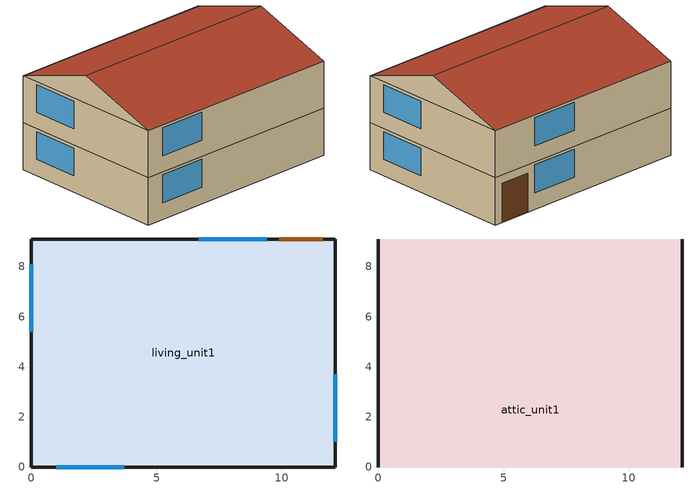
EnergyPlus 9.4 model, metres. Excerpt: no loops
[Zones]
living_unit1
 floor adiabatic (Interior Floor): 0,0 0,9.1 12.13,9.1 12.13,0 z2.59
 floor ground (Interior Floor): 0,0 0,9.1 12.13,9.1 12.13,0 z0
 wall outside (Exterior Wall): 0,0 12.13,0 12.13,9.1 0,9.1 0,0 z0:2.59; 0,0 12.13,0 12.13,9.1 0,9.1 0,0 z2.59:5.18
 window (Exterior Window): 1,0 3.71,0 / 9.39,9.1 6.68,9.1 / 12.13,1 12.13,3.71 / 0,8.1 0,5.39 z0.92:2.44; 1,0 3.71,0 / 9.39,9.1 6.68,9.1 / 12.13,1 12.13,3.71 / 0,8.1 0,5.39 z3.51:5.03
 door (Exterior Door): 11.63,9.1 9.89,9.1 z0:2.14
 ceiling to attic_unit1 (Interior Ceiling): 0,0 12.13,0 12.13,9.1 0,9.1 z5.18
attic_unit1
 wall outside (Gable_end): 12.13,0,5.18 12.13,9.1,5.18 12.13,4.55,6.7; 0,9.1,5.18 0,0,5.18 0,4.55,6.7
 roof outside (Exterior Roof): 0,0,5.18 12.13,0,5.18 12.13,4.55,6.7 0,4.55,6.7; 12.13,9.1,5.18 0,9.1,5.18 0,4.55,6.7 12.13,4.55,6.7
[Building]
SF+CZ1AT+USA_HI_Honolulu.Intl.AP.911820+elecres+slab+IECC_2018: North Axis {deg}=0; Terrain=Suburbs; Loads Convergence Tolerance Value {W}=0.04; Temperature Convergence Tolerance Value {deltaC}=0.4; Solar Distribution=FullExterior; Maximum Number of Warmup Days=25; Minimum Number of Warmup Days=6
[Site:Location]
Honolulu Intl Arpt_HI_USA Design_Conditions: Latitude {deg}=21.32; Longitude {deg}=-157.93; Time Zone {hr}=-10; Elevation {m}=2
[SizingPeriod:DesignDay] Day of Month=21; Dry-Bulb Temperature Range Modifier Type=DefaultMultipliers; Humidity Condition Type=Wetbulb; Barometric Pressure {Pa}=101301; Rain Indicator=No; Snow Indicator=No; Daylight Saving Time Indicator=No
Name | Month | Day Type | Maximum Dry-Bulb Temperature {C} | Daily Dry-Bulb Temperature Range {deltaC} | Wetbulb or DewPoint at Maximum Dry-Bulb {C} | Wind Speed {m/s} | Wind Direction {deg} | Solar Model Indicator | Sky Clearness | ASHRAE Clear Sky Optical Depth for Beam Irradiance (taub) | ASHRAE Clear Sky Optical Depth for Diffuse Irradiance (taud)
Honolulu Intl Arpt Ann Htg 99.6% Condns DB | 2 | WinterDesignDay | 16.2 | 0 | 16.2 | 1.9 | 320 | ASHRAEClearSky | 0
Honolulu Intl Arpt Ann Clg .4% Condns DB=>MWB | 8 | SummerDesignDay | 32.2 | 7.1 | 23.3 | 6.7 | 60 | ASHRAETau |  | 0.382 | 2.521
[Site:WaterMainsTemperature]
Calculation Method=Correlation; Annual Average Outdoor Air Temperature {C}=24.9167; Maximum Difference In Monthly Average Outdoor Air Temperatures {deltaC}=4.6
[Material]
Name | Roughness | Thickness {m} | Conductivity {W/m-K} | Density {kg/m3} | Specific Heat {J/kg-K} | Solar Absorptance | Thermal Absorptance | Visible Absorptance
sheathing_consol_layer | Rough | 0.0127 | 0.0940184 | 685.008 | 1172.332
ceil_consol_layer | Rough | 0.284817 | 0.0617176 | 41.9286 | 776.251
wall_consol_layer | Rough | 0.0889 | 0.0579573 | 120.801 | 1036.26
Asphalt_shingle | MediumRough | 0.00633985 | 0.08186 | 1121.29 | 1255.2 | 0.75
cement_stucco | MediumSmooth | 0.01905 | 0.721 | 1865.58 | 878.64
syn_stucco | MediumSmooth | 0.003048 | 8.65E-02 | 400 | 878.64
Drywall_1/2in | MediumSmooth | 0.0127 | 0.16009 | 800.923 | 1087.84
OSB_5/8in | MediumSmooth | 0.015875 | 0.1163 | 544.627 | 1213.36
OSB_7/16in | MediumSmooth | 0.0111125 | 0.1163 | 544.627 | 1213.36
Plywood_3/4in | Rough | 0.01905 | 0.115458 | 544.68 | 674.54 | 0.7 | 0.9 | 0.7
Carpet_n_pad | MediumSmooth | 0.0254001 | 0.0601314 | 32.0369 | 836.8 | 0.7 | 0.9 | 0.7
OSB_1/2in | MediumSmooth | 0.0127 | 0.1163 | 544.627 | 1213.36 | 0.7 | 0.9 | 0.7
door_const | Smooth | 0.0253617 | 0.0720096 | 512.64 | 767.58
Std Wood 6inch | MediumSmooth | 0.15 | 0.12 | 540 | 1210 | 0.7 | 0.9 | 0.7
[Material:NoMass]
Bldg_paper_felt: Roughness=Smooth; Thermal Resistance {m2-K/W}=0.0105666
[Material:AirGap]
Air_4_in_vert: Thermal Resistance {m2-K/W}=0.158499
[WindowMaterial:SimpleGlazingSystem]
Glass: U-Factor {W/m2-K}=2.8393; Solar Heat Gain Coefficient=0.216875; Visible Transmittance=0.88
[WindowMaterial:Blind]
int_blind: Slat Orientation=Horizontal; Slat Width {m}=0.025; Slat Separation {m}=0.01875; Slat Thickness {m}=0.001; Slat Angle {deg}=45; Slat Conductivity {W/m-K}=221; Slat Beam Solar Transmittance=0; Front Side Slat Beam Solar Reflectance=0.5; Back Side Slat Beam Solar Reflectance=0.5; Slat Diffuse Solar Transmittance=0; Front Side Slat Diffuse Solar Reflectance=0.5; Back Side Slat Diffuse Solar Reflectance=0.5; Slat Beam Visible Transmittance=0; Front Side Slat Beam Visible Reflectance=0.5; Back Side Slat Beam Visible Reflectance=0.5; Slat Diffuse Visible Transmittance=0; Front Side Slat Diffuse Visible Reflectance=0.5; Back Side Slat Diffuse Visible Reflectance=0.5; Slat Infrared Hemispherical Transmittance=0; Front Side Slat Infrared Hemispherical Emissivity=0.9; Back Side Slat Infrared Hemispherical Emissivity=0.9; Blind to Glass Distance {m}=0.05; Blind Top Opening Multiplier=0.5; Blind Bottom Opening Multiplier=0.5; Blind Left Side Opening Multiplier=0.5; Blind Right Side Opening Multiplier=0.5
[Construction]
Exterior Wall: syn_stucco, sheathing_consol_layer, OSB_7/16in, wall_consol_layer, Drywall_1/2in
InteriorFurnishings: Std Wood 6inch
Interior Floor: Plywood_3/4in, Carpet_n_pad
Interior Ceiling: ceil_consol_layer, Drywall_1/2in
Exterior Roof: Asphalt_shingle, OSB_1/2in
Exterior Window: Glass
Exterior Door: door_const
Gable_end: cement_stucco, Bldg_paper_felt, OSB_5/8in, Air_4_in_vert, Drywall_1/2in
window_w_blinds: Glass, int_blind
[Zone] Multiplier=1
living_unit1; attic_unit1
[WindowShadingControl]
Shades-living_unit1: Zone=living_unit1; Shading Type=InteriorBlind; Construction with Shading=window_w_blinds; Shading Control Type=OnIfScheduleAllows; Schedule=shading_2012iecc; Shading Control Is Scheduled=Yes; Glare Control Is Active=No; Multiple Surface Control Type=Sequential; Fenestration Surface 1=Window_ldf_1.unit1; Fenestration Surface 2=Window_ldb_1.unit1; Fenestration Surface 3=Window_sdr_1.unit1; Fenestration Surface 4=Window_sdl_1.unit1; Fenestration Surface 5=Window_ldf_2.unit1; Fenestration Surface 6=Window_ldb_2.unit1; Fenestration Surface 7=Window_sdr_2.unit1; Fenestration Surface 8=Window_sdl_2.unit1
[InternalMass]
Internalmass_unit1: Construction=InteriorFurnishings; Zone or ZoneList=living_unit1; Surface Area {m2}=9.89591
[Shading:Overhang] Height above Window or Door {m}=0; Tilt Angle from Window/Door {deg}=90; Left extension from Window/Door Width {m}=0; Right extension from Window/Door Width {m}=0; Depth {m}=0.0152439
Name | Window or Door
Overhang_sdr_1.unit1 | Window_sdr_1.unit1
Overhang_sdr_2.unit1 | Window_sdr_2.unit1
[GroundHeatTransfer:Control]
gtp_control: Run Basement Preprocessor=no; Run Slab Preprocessor=yes
[GroundHeatTransfer:Slab:Materials]
NMAT: Number of materials=2; ALBEDO: Surface Albedo: No Snow=0.16; ALBEDO: Surface Albedo: Snow=0.4; EPSLW: Surface Emissivity: No Snow=0.9; EPSLW: Surface Emissivity: Snow=0.9; Z0: Surface Roughness: No Snow {cm}=0.75; Z0: Surface Roughness: Snow {cm}=0.05; HIN: Indoor HConv: Downward Flow {W/m2-K}=6; HIN: Indoor HConv: Upward {W/m2-K}=9
[GroundHeatTransfer:Slab:MatlProps]
RHO: Slab Material density {kg/m3}=2300; RHO: Soil Density {kg/m3}=1200; CP: Slab CP {J/kg-K}=650; CP: Soil CP {J/kg-K}=1200; TCON: Slab k {W/m-K}=0.9; TCON: Soil k {W/m-K}=1
[GroundHeatTransfer:Slab:BoundConds]
EVTR: Is surface evapotranspiration modeled=FALSE; FIXBC: is the lower boundary at a fixed temperature=TRUE; TDEEPin {C}=10; USRHflag: Is the ground surface h specified by the user?=FALSE
[GroundHeatTransfer:Slab:BldgProps]
IYRS: Number of years to iterate=10; Shape: Slab shape=0; HBLDG: Building height {m}=4; TIN1: January Indoor Average Temperature Setpoint {C}=22.22; TIN2: February Indoor Average Temperature Setpoint {C}=22.22; TIN3: March Indoor Average Temperature Setpoint {C}=22.22; TIN4: April Indoor Average Temperature Setpoint {C}=22.22; TIN5: May Indoor Average Temperature Setpoint {C}=22.22; TIN6: June Indoor Average Temperature Setpoint {C}=23.88; TIN7: July Indoor Average Temperature Setpoint {C}=23.88; TIN8: August Indoor Average Temperature Setpoint {C}=23.88; TIN9: September Indoor Average Temperature Setpoint {C}=23.88; TIN10: October Indoor Average Temperature Setpoint {C}=22.22; TIN11: November Indoor Average Temperature Setpoint {C}=22.22; TIN12: December Indoor Average Temperature Setpoint {C}=22.22; TINAmp: Daily Indoor sine wave variation amplitude {deltaC}=0; ConvTol: Convergence Tolerance=0.1
[GroundHeatTransfer:Slab:Insulation]
RINS: R value of under slab insulation {m2-K/W}=0; DINS: Width of strip of under slab insulation {m}=0; RVINS: R value of vertical insulation {m2-K/W}=0; ZVINS: Depth of vertical insulation {m}=1.5; IVINS: Flag: Is there vertical insulation=0
[GroundHeatTransfer:Slab:EquivalentSlab]
APRatio: The area to perimeter ratio for this slab {m}=2.59948; SLABDEPTH: Thickness of slab on grade {m}=0.1; CLEARANCE: Distance from edge of slab to domain edge {m}=15; ZCLEARANCE: Distance from bottom of slab to domain bottom {m}=15
[GroundHeatTransfer:Basement:SimParameters]
F: Multiplier for the ADI solution=0.1; IYRS: Maximum number of yearly iterations:=15
[GroundHeatTransfer:Basement:MatlProps]
NMAT: Number of materials in this domain=6; Density for Foundation Wall {kg/m3}=2243; density for Floor Slab {kg/m3}=2243; density for Ceiling {kg/m3}=311; density for Soil {kg/m3}=1500; density for Gravel {kg/m3}=2000; density for Wood {kg/m3}=449; Specific heat for foundation wall {J/kg-K}=880; Specific heat for floor slab {J/kg-K}=880; Specific heat for ceiling {J/kg-K}=1530; Specific heat for soil {J/kg-K}=840; Specific heat for gravel {J/kg-K}=720; Specific heat for wood {J/kg-K}=1530; Thermal conductivity for foundation wall {W/m-K}=1.4; Thermal conductivity for floor slab {W/m-K}=1.4; Thermal conductivity for ceiling {W/m-K}=0.09; thermal conductivity for soil {W/m-K}=1.1; thermal conductivity for gravel {W/m-K}=1.9; thermal conductivity for wood {W/m-K}=0.12
[GroundHeatTransfer:Basement:Insulation]
REXT: R Value of any exterior insulation {m2-K/W}=1.761e-05; INSFULL: Flag: Is the wall fully insulated?=True
[GroundHeatTransfer:Basement:SurfaceProps]
ALBEDO: Surface albedo for No snow conditions=0.16; ALBEDO: Surface albedo for snow conditions=0.4; EPSLN: Surface emissivity No Snow=0.94; EPSLN: Surface emissivity with Snow=0.86; VEGHT: Surface roughness No snow conditions {cm}=6; VEGHT: Surface roughness Snow conditions {cm}=0.25; PET: Flag, Potential evapotranspiration on?=False
[GroundHeatTransfer:Basement:BldgData]
DWALL: Wall thickness {m}=0.2; DSLAB: Floor slab thickness {m}=0.243828; DGRAVXY: Width of gravel pit beside basement wall {m}=0.3; DGRAVZN: Gravel depth extending above the floor slab {m}=0.2; DGRAVZP: Gravel depth below the floor slab {m}=0.1
[GroundHeatTransfer:Basement:Interior]
COND: Flag: Is the basement conditioned?=True; HIN: Downward convection only heat transfer coefficient {W/m2-K}=0.92; HIN: Upward convection only heat transfer coefficient {W/m2-K}=4.04; HIN: Horizontal convection only heat transfer coefficient {W/m2-K}=3.08; HIN: Downward combined (convection and radiation) heat transfer coefficient {W/m2-K}=6.13; HIN: Upward combined (convection and radiation) heat transfer coefficient {W/m2-K}=9.26; HIN: Horizontal combined (convection and radiation) heat transfer coefficient {W/m2-K}=8.29
[GroundHeatTransfer:Basement:ComBldg]
January average temperature {C}=21; February average temperature {C}=21; March average temperature {C}=21; April average temperature {C}=21; May average temperature {C}=24; June average temperature {C}=24; July average temperature {C}=24; August average temperature {C}=24; September average temperature {C}=24; October average temperature {C}=24; November average temperature {C}=21; December average temperature {C}=21; Daily variation sine wave amplitude {deltaC}=21
[GroundHeatTransfer:Basement:EquivSlab]
APRatio: The area to perimeter ratio for this slab {m}=2.59948; EquivSizing: Flag=True
[GroundHeatTransfer:Basement:EquivAutoGrid]
CLEARANCE: Distance from outside of wall to edge of 3-D ground domain {m}=15; SlabDepth: Thickness of the floor slab {m}=0.1; BaseDepth: Depth of the basement wall below grade {m}=1.21914
[People]
people_unit1: Zone or ZoneList=living_unit1; Number of People Schedule=Occupancy; Number of People Calculation Method=People; Number of People=3; Fraction Radiant=0; Sensible Heat Fraction=autocalculate; Activity Level Schedule=activity_sch; Enable ASHRAE 55 Comfort Warnings=No; Mean Radiant Temperature Calculation Type=ZoneAveraged
[Lights] Zone or ZoneList=living_unit1; Schedule=InteriorLightingHE; Design Level Calculation Method=Watts/Area; Return Air Fraction=0; Fraction Radiant=0.6; Fraction Visible=0.2; Fraction Replaceable=0
Name | Watts per Zone Floor Area {W/m2}
Living Hardwired Lighting1 | 1.15189
Living Plug-in Lighting1 | 0.478468
[ElectricEquipment] Zone or ZoneList=living_unit1
Name | Schedule | Design Level Calculation Method | Design Level {W} | Fraction Latent | Fraction Radiant | Fraction Lost | Watts per Zone Floor Area {W/m2}
dishwasher1 | DishWasher | EquipmentLevel | 65.6988 | 0.15 | 0.6 | 0.25
refrigerator1 | Refrigerator | EquipmentLevel | 91.0576 | 0 | 1 | 0
clotheswasher1 | ClothesWasher | EquipmentLevel | 28.4784 | 0 | 0.8 | 0.2
electric_dryer1 | ClothesDryer | EquipmentLevel | 213.065 | 0.05 | 0.15 | 0.8
electric_range1 | CookingRange | EquipmentLevel | 248.154 | 0.3 | 0.4 | 0.3
television1 | InteriorLighting | EquipmentLevel | 0 | 0 | 1 | 0
electric_mels1 | MiscPlugLoad | EquipmentLevel | 567.464 | 0.06 | 0.69 | 0.25
IECC_Adj1 | MiscPlugLoad | Watts/Area |  | 0.062439 | 0.411909 | 0.251045 | 1.54357
[ZoneInfiltration:EffectiveLeakageArea] Schedule=always_avail; Stack Coefficient=0.00029; Wind Coefficient=0.000231
Name | Zone | Effective Air Leakage Area {cm2}
Living_ShermanGrimsrud_unit1 | living_unit1 | 595.671
AtticVent_unit1 | attic_unit1 | 370
[ZoneVentilation:DesignFlowRate]
Ventilation_unit1: Zone or ZoneList=living_unit1; Schedule=always_avail; Design Flow Rate Calculation Method=Flow/Zone; Design Flow Rate {m3/s}=0.0283168; Ventilation Type=Exhaust; Fan Pressure Rise {Pa}=0; Fan Total Efficiency=1; Constant Term Coefficient=1; Temperature Term Coefficient=0; Velocity Term Coefficient=0; Velocity Squared Term Coefficient=0; Minimum Indoor Temperature {C}=-100; Maximum Indoor Temperature {C}=100; Delta Temperature {deltaC}=-100; Minimum Outdoor Temperature {C}=-100; Maximum Outdoor Temperature {C}=100; Maximum Wind Speed {m/s}=40
[Exterior:Lights]
Name | Schedule | Design Level {W}
Exterior-Lights_unit1 | ExteriorLighting | 47.3411
Garage-Lights_unit1 | InteriorLightingHE | 7.84187
[AvailabilityManager:Scheduled]
System availability: Schedule=always_avail
[PythonPlugin:SearchPaths]
SF+elecres+slab+IECC_2018: Add Current Working Directory to Search Path=Yes; Add Input File Directory to Search Path=Yes; Search Path 1=G:\Shared drives\_Research Repository - Mostafa Ebrahimi Meimand\Working Papers\Conferences\CRC 2022\Simulation
[PythonPlugin:Instance] Run During Warmup Days=Yes; Python Module=SF+elecres+slab+IECC_2018
Name | Plugin Class
Heating Setpoint Override | HeatingSetPoint
Cooling Setpoint Override | CoolingSetPoint
[PythonPlugin:Variables]
MyGlobals: Variable Name 1=Variable; Variable Name 2=PythonPlugin:OutputVariable; Variable Name 3=Averaged Building Temperature; Variable Name 4=Variable; Variable Name 5=Averaged; Variable Name 6=ZoneTimestep; Variable Name 7=C
[Schedule:Day:Hourly]
OccupancyDay: 1, 0.89693, 1, 0.89693, 1, 0.89693, 1, 0.8831, 0.40861, 0.24189, 0.24189, 0.24189, 0.24189, 0.24189, 0.24189, 0.24189, 0.29498, 0.5531, 0.89693, 0.89693, 0.89693, 1, 0.89693, 1
LightingDay: 0.0625, 0.0625, 0.0625, 0.0625, 0.1875, 0.390625, 0.4375, 0.390625, 0.171875, 0.117188, 0.117188, 0.117188, 0.117188, 0.117188, 0.117188, 0.203125, 0.4375, 0.609375, 0.820312, 0.984375, 1, 0.6875, 0.382812, 0.15625
ExteriorLightingDay: 1, 1, 1, 1, 1, 1, 0, 0, 0, 0, 0, 0, 0, 0, 0, 0, 0, 0, 1, 1, 1, 1, 1, 1
LightingDay_EELighting: 0.06875, 0.06875, 0.06875, 0.06875, 0.20625, 0.429688, 0.48125, 0.429688, 0.189062, 0.128906, 0.128906, 0.128906, 0.128906, 0.128906, 0.128906, 0.223438, 0.48125, 0.670312, 0.902344, 1, 1, 0.75625, 0.421094, 0.171875
RefrigeratorDay: 0.8, 0.782696, 0.765594, 0.742857, 0.731388, 0.731388, 0.75996, 0.8, 0.817103, 0.828571, 0.8, 0.8, 0.839839, 0.839839, 0.828571, 0.839839, 0.885714, 0.971429, 1, 0.971429, 0.942857, 0.925553, 0.885714, 0.828571
MiscPlugLoadDay: 0.60749, 0.559339, 0.552853, 0.545071, 0.524481, 0.585279, 0.676232, 0.718547, 0.60749, 0.517023, 0.529183, 0.529345, 0.520428, 0.538424, 0.568742, 0.600357, 0.710117, 0.862678, 0.936608, 0.966764, 1, 0.976654, 0.845169, 0.734436
CookingRangeDay: 0.0471585, 0.0471585, 0.0235459, 0.0235459, 0.0471585, 0.0707044, 0.165088, 0.283018, 0.306564, 0.320771, 0.283018, 0.330176, 0.377335, 0.306564, 0.292423, 0.377335, 0.613194, 1, 0.778348, 0.400947, 0.235859, 0.165088, 0.103722, 0.0707044
DishwasherWeekday: 0.115858, 0.0514759, 0.0385692, 0.0257379, 0.0257379, 0.0772138, 0.154503, 0.231792, 0.437922, 0.489398, 0.425016, 0.360633, 0.309082, 0.347726, 0.283344, 0.270437, 0.283344, 0.373464, 0.656883, 0.8372, 0.682621, 0.502305, 0.33482, 0.231792
DishwasherWeekend: 0.124134, 0.0551527, 0.0413241, 0.0275764, 0.0275764, 0.0827291, 0.165539, 0.248349, 0.469202, 0.524355, 0.455374, 0.386393, 0.331159, 0.372564, 0.303583, 0.289754, 0.303583, 0.40014, 0.703804, 0.897, 0.73138, 0.538184, 0.358735, 0.248349
DishwasherVacation; ClothesWasherVacation; ClothesDryerVacation: 0, 0, 0, 0, 0, 0, 0, 0, 0, 0, 0, 0, 0, 0, 0, 0, 0, 0, 0, 0, 0, 0, 0, 0
ClothesWasherWeekday: 0.0796475, 0.0637009, 0.0318078, 0.0318078, 0.0637009, 0.095594, 0.191188, 0.414354, 0.621574, 0.7332, 0.717253, 0.637521, 0.573735, 0.510034, 0.446247, 0.414354, 0.430301, 0.414354, 0.414354, 0.414354, 0.414354, 0.398408, 0.270921, 0.143434
ClothesWasherWeekend: 0.097441, 0.077932, 0.0389138, 0.0389138, 0.077932, 0.11695, 0.2339, 0.506923, 0.760436, 0.897, 0.877491, 0.779946, 0.701909, 0.623977, 0.545941, 0.506923, 0.526432, 0.506923, 0.506923, 0.506923, 0.506923, 0.487414, 0.331446, 0.175477
ClothesDryerWeekday: 0.0996819, 0.0598091, 0.0398727, 0.0199364, 0.0398727, 0.0598091, 0.159491, 0.318982, 0.486427, 0.685791, 0.785473, 0.817391, 0.7456, 0.677837, 0.610073, 0.578155, 0.558218, 0.546236, 0.518346, 0.510391, 0.5263, 0.546236, 0.4386, 0.239236
ClothesDryerWeekend: 0.121951, 0.0731707, 0.0487805, 0.0243902, 0.0487805, 0.0731707, 0.195122, 0.390244, 0.595097, 0.839, 0.960951, 1, 0.91217, 0.829268, 0.746366, 0.707317, 0.682927, 0.668268, 0.634146, 0.624415, 0.643878, 0.668268, 0.536585, 0.292683
[Schedule:Week:Compact]
RefrigeratorWeek: For: AllDays, RefrigeratorDay
MiscPlugLoadWeek: For: AllDays, MiscPlugLoadDay
CookingRangeWeek: For: AllDays, CookingRangeDay
DishwasherWeek: For: Weekdays, DishwasherWeekday, For: CustomDay1, DishwasherVacation, For: AllOtherDays, DishwasherWeekend
ClothesWasherWeek: For: Weekdays, ClothesWasherWeekday, For: CustomDay1, ClothesWasherVacation, For: AllOtherDays, ClothesWasherWeekend
ClothesDryerWeek: For: Weekdays, ClothesDryerWeekday, For: CustomDay1, ClothesDryerVacation, For: AllOtherDays, ClothesDryerWeekend
OccupancyWeek: AllDays, OccupancyDay
LightingProfileWeek: For: AllDays, LightingDay
LightingProfileWeek_EELighting: For: AllDays, LightingDay_EELighting
ExteriorLightingProfileWeek: For: AllDays, ExteriorLightingDay
[Schedule:Year]
Occupancy: OccupancyWeek, 1, 1, 12, 31
InteriorLighting: LightingProfileWeek, 1, 1, 12, 31
InteriorLightingHE: LightingProfileWeek_EELighting, 1, 1, 12, 31
ExteriorLighting: ExteriorLightingProfileWeek, 1, 1, 12, 31
Refrigerator: RefrigeratorWeek, 1, 1, 12, 31
MiscPlugLoad: MiscPlugLoadWeek, 1, 1, 12, 31
CookingRange: CookingRangeWeek, 1, 1, 12, 31
Dishwasher: DishwasherWeek, 1, 1, 12, 31
ClothesWasher: ClothesWasherWeek, 1, 1, 12, 31
ClothesDryer: ClothesDryerWeek, 1, 1, 12, 31
[Schedule:Compact]
activity_sch: Through: 12/31, For: AllDays, Until: 24:00, 117.28
shading_2012iecc: Through: 12/31, For: AllDays, Until 24:00, 0
always_avail: Through: 12/31, For: AllDays, Until: 24:00, 1
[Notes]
$Id: eplus.res.template,v 1.15 2019/02/07 17:10:57 d3a061 Exp d3a061 $
$Log: eplus.res.template,v $
Added defaults for duct R-values.  Added a code default (taken from
consolidated.materials.template) and a moisture_regime default (from
the same place).
Added default settings for wwr.  Fixed problem that was using the
'system' parm where it should have used 'hvac_type'; also added
missing setting of hvac_type to 'heatpump' where appropriate.
Fixed bug in how r_crawlwall and r_bsmtwall were being defaulted.
Beefed up screening of tropical_designation as applied to singe-family
homes (was accidentally including singlewide manufactured homes in
the check).
Added the $TEMPLATE_PATH variable to simplify the process() calls.
Fairly extensive cleanup and refactoring to make make the template work with
the "canonical" index variables and other such things, including making
cfm25 a valid input that is coordinated with leakage_ratio.
Changed hard-coded shower_gpm, sink_gpm, and bath_gpm variables to changeable
parameters with defaults.
Fixed big that was setting $humidity_designation and/or $tropical_designation to
undef instead of ''.  Added the $ach25 parameter as a better alternative to the
$leakage_ratio that had been used in the past (the latter, if given, still has
precedence over the former).  Added calls to generate a globals_report.  And af
few cleanups of code.
Added kludges to allow more consistent parm column names for climate zones, moisture
regimes, and humidity/tropical designations.  Put in a check to bomb if the user
specifies any specific LED components to the lighting (needs to be enhanced to properly
accommodate LEDs, but...later).  Fixed default value of $ua.
Added/clarified comments on the $max_supply calcs.
Fixed a bunch of typos that were introduced when the setdef() calls were
inserted in place of ||=.  Also added in 2018 IECC default lighting fractions
that had been inadvertently omitted before.
Replaced all uses of ||= with setdef() or val_or().  Added in re-wired (haha)
lighting procedure.  A few other fix-ups, comments, indents, etc., that were
left out when the original 8.6 template was created.  (Sigh.)
Updated DHW energy factors for new Federal standards that are current as
Reworked DHW savings for 2015 and 2018 IECCs.
Revision 1.3  2017/04/27 21:41:17  mend509
Added the additional lighting load for the unconditioned floor area of the semi-conditioned prototype
Dropped all the Windows line ending characters (ugh--it marks every line
as updated in the diffs), and changed to the "English" version of $WARNING
to eliminate the Perl warnings about the deprecated control-W version of
that variable.
Revision 1.1  2017/04/12 22:43:34  mend509
Initial revision
Revision 1.6  2015/06/27 00:14:44  mend509
Revised insulation quality calculation
Revision 1.5  2015/05/21 16:51:15  mend509
Archive after determination analysis
Revision 1.4  2014/06/27 16:27:02  mend509
Check in before DHW changes
Revision 1.2  2014/05/19 23:06:43  mend509
Two main revisions:
1: Re-wired ground temperature sections to read from previously generated gtp files if available
2: Copied over 2012 IECC into 2015 IECC variables where applicable
Revision 1.1  2014/05/16 23:22:50  mend509
Initial revision
Revision 1.2  2013/03/29 17:30:21  mend509
Archived after generating first set of masonry input files
Revision 1.1  2013/03/24 05:30:59  mend509
Initial revision
The Residential Prototype Building Models were developed by Pacific Northwest National Laboratory (PNNL),
under contract with the U.S. Department of Energy (DOE).
The purpose of developing these building prototype models is to measure energy saving impacts from
various residential energy codes. Detailed model development descriptions are documented in
PNNL report titled "Cost-Effectiveness Analysis of the 2009 and 2012 IECC Residential Provisions
- Technical Support Document".
GPARM parameters as run:
ID = SF+CZ1AT+USA_HI_Honolulu.Intl.AP.911820+elecres+slab+IECC_2018
weatherfile = USA_HI_Honolulu.Intl.AP.911820_TMY3.epw
climate_zone = Climate Zone 1
